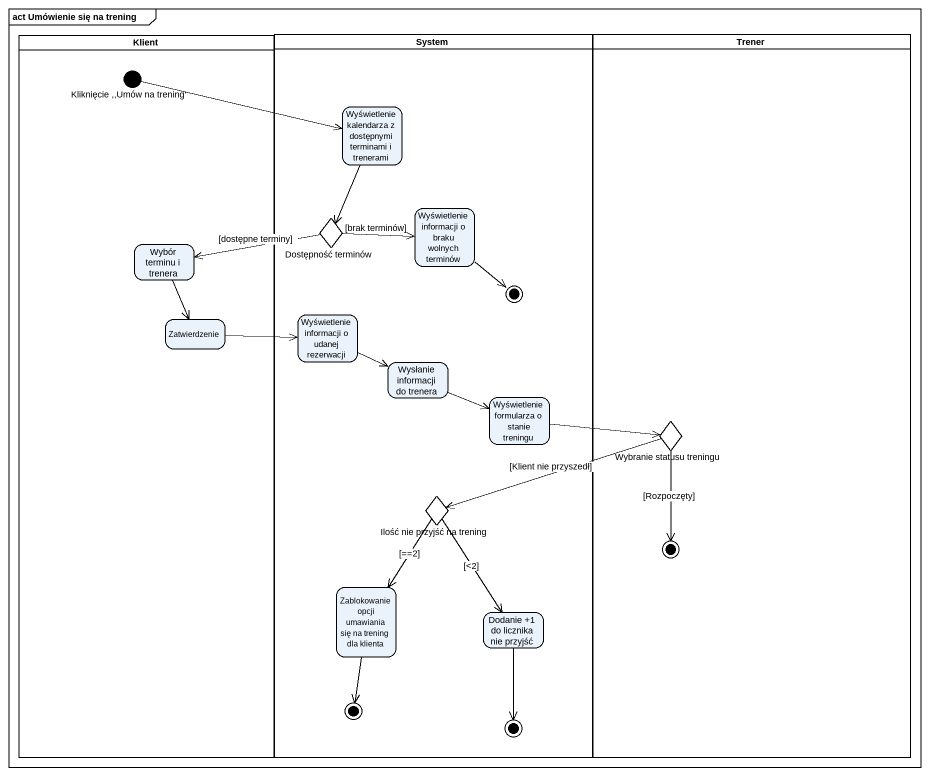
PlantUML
@startuml
mainframe act Umówienie się na trening
hide empty description
state Klient <<partition>> {
  state "Kliknięcie ,,Umów na trening'" as Kliknięcie_Umów_na_trening <<start>>
  state "Wybór terminu i trenera" as Wybór_terminu_i_trenera
  state Zatwierdzenie
}
state System <<partition>> {
  state "Wyświetlenie kalendarza z dostępnymi terminami i trenerami" as Wyświetlenie_kalendarza_z
  state "Dostępność terminów" as Dostępność_terminów <<choice>>
  state "Wyświetlenie informacji o braku wolnych terminów" as Wyświetlenie_informacji_o
  state "Wyświetlenie informacji o udanej rezerwacji" as Wyświetlenie_informacji_o_2
  state final1 <<end>>
  state "Wysłanie informacji do trenera" as Wysłanie_informacji_do
  state "Wyświetlenie formularza o stanie treningu" as Wyświetlenie_formularza_o
  state "Ilość nie przyjść na trening" as Ilość_nie_przyjść_na_trening <<choice>>
  state "Zablokowanie opcji umawiania się na trening dla klienta" as Zablokowanie_opcji
  state "Dodanie +1 do licznika nie przyjść" as Dodanie_1_do_licznika_nie
  state final3 <<end>>
  state final4 <<end>>
}
state Trener <<partition>> {
  state "Wybranie statusu treningu" as Wybranie_statusu_treningu <<choice>>
  Wybranie_statusu_treningu --> [*] : [Rozpoczęty]
}
Kliknięcie_Umów_na_trening -right-> Wyświetlenie_kalendarza_z
Wyświetlenie_kalendarza_z --> Dostępność_terminów
Wybór_terminu_i_trenera --> Zatwierdzenie
Dostępność_terminów -left-> Wybór_terminu_i_trenera : [dostępne terminy]
Dostępność_terminów -right-> Wyświetlenie_informacji_o : [brak terminów]
Wyświetlenie_informacji_o --> final1
Zatwierdzenie -right-> Wyświetlenie_informacji_o_2
Wyświetlenie_informacji_o_2 -right-> Wysłanie_informacji_do
Wysłanie_informacji_do -right-> Wyświetlenie_formularza_o
Wyświetlenie_formularza_o -right-> Wybranie_statusu_treningu
Wybranie_statusu_treningu -left-> Ilość_nie_przyjść_na_trening : [Klient nie przyszedł]
Ilość_nie_przyjść_na_trening --> Zablokowanie_opcji : [==2]
Ilość_nie_przyjść_na_trening --> Dodanie_1_do_licznika_nie : [<2]
Zablokowanie_opcji --> final3
Dodanie_1_do_licznika_nie --> final4
@enduml
